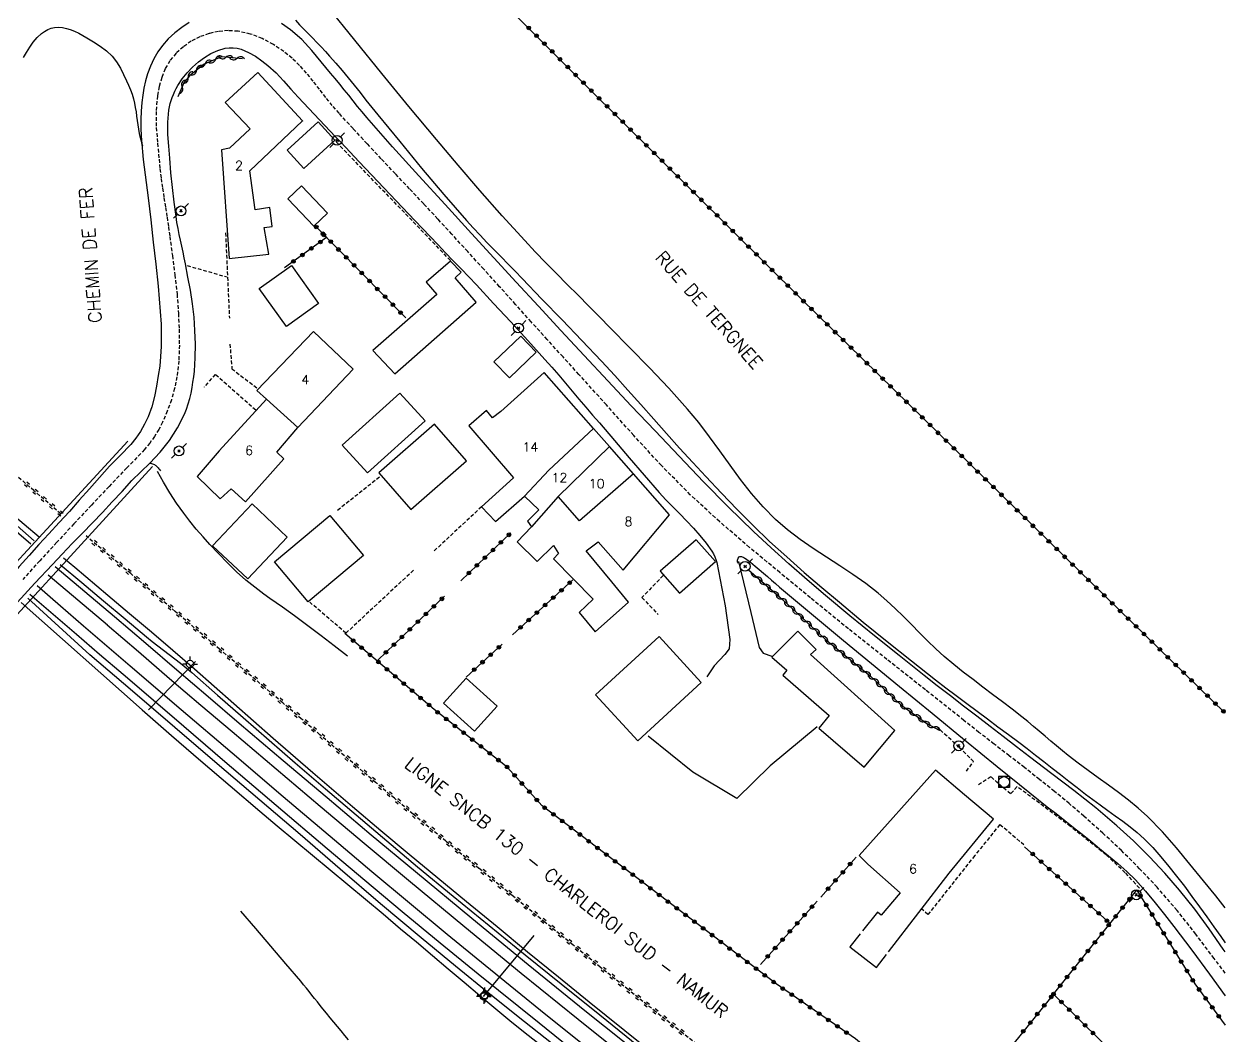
# Model space of a CAD drawing. Header units: millimetres. Extents: x 164000 to 165000, y 124105 to 125000.
# Drawn here: x 164837.3 to 165000.1, y 124524.9 to 124662 of the extents above; entities that cross this region are included whole.
import ezdxf
from ezdxf.enums import TextEntityAlignment as Align

# ---------------------------------------------------------------- set-up
doc = ezdxf.new("R2010")
doc.units = ezdxf.units.MM
doc.linetypes.add('DASHED', pattern=[0.75, 0.5, -0.25])
doc.layers.get('0').update_dxf_attribs({"linetype": 'CONTINUOUS'})
for name, color, linetype in [('W0001', 6, 'DASHED'), ('W0008', 7, 'CONTINUOUS'), ('W0017', 7, 'CONTINUOUS'), ('W0071', 7, 'CONTINUOUS'), ('W0101', 7, 'CONTINUOUS'), ('W0104', 1, 'CONTINUOUS'), ('W0112', 1, 'DASHED'), ('W0120', 7, 'CONTINUOUS'), ('W0211', 2, 'CONTINUOUS'), ('W0214', 2, 'CONTINUOUS'), ('W0220', 5, 'DASHED'), ('W0310', 3, 'CONTINUOUS'), ('W0322', 7, 'CONTINUOUS'), ('W0323', 7, 'CONTINUOUS'), ('W0420', 7, 'CONTINUOUS'), ('W0473', 7, 'CONTINUOUS'), ('W0610', 7, 'CONTINUOUS'), ('W0611', 7, 'CONTINUOUS'), ('W0700', 7, 'CONTINUOUS'), ('W0989', 7, 'CONTINUOUS'), ('W0991', 7, 'CONTINUOUS'), ('W1102', 7, 'CONTINUOUS')]:
    doc.layers.add(name, color=color, linetype=linetype)
doc.styles.get("Standard").update_dxf_attribs({"font": 'romans.shx', "width": 0.85})

# ---------------------------------------------------------------- blocks, each defined once
blk = doc.blocks.new('T610')
for p, q in [((-0.500001, 0), (-1.000002, 0)), ((0, 0.500001), (0, 1.000002)), ((0.500001, 0), (1.000002, 0)), ((0, -0.500001), (0, -1.000002))]:
    blk.add_line(p, q)
blk.add_ellipse((0, 0), major_axis=(-0.353554, 0.353554), ratio=1, start_param=3.926990817, end_param=10.2101761242)
blk = doc.blocks.new('T473')
for p, q in [((-0.166667, 0.166667), (0.166667, -0.166667)), ((-0.166667, -0.166667), (0.166667, 0.166667)), ((0.500001, 0.500001), (1.000002, 1.000002)), ((-1.000002, -1.000002), (-0.500001, -0.500001))]:
    blk.add_line(p, q)
blk.add_ellipse((0, 0), major_axis=(0.471405, 0.471405), ratio=1, start_param=5.4977871438, end_param=11.780972451)
blk = doc.blocks.new('T420')
for p, q in [((0.75, 0.75), (-0.75, 0.75)), ((-0.75, 0.75), (-0.75, -0.75)), ((0.75, 0.75), (0.75, -0.75)), ((0.75, -0.75), (-0.75, -0.75))]:
    blk.add_line(p, q)
blk.add_ellipse((0, 0), major_axis=(-0.53, 0.53), ratio=1, start_param=3.926991, end_param=10.210176)
blk = doc.blocks.new('t323o')
at = {"color": 0, "linetype": 'Continuous'}
for radius in [0.25, 0.15]:
    blk.add_circle((0, 0), radius, dxfattribs=at)
blk = doc.blocks.new('t310o')
at = {"color": 0, "linetype": 'Continuous'}
for centre, start, end in [((-0.5, 0.38), 216.8699, 323.1304), ((0.5, -0.37), 36.8699, 143.1303)]:
    blk.add_arc(centre, 0.625, start, end, dxfattribs=at)
blk = doc.blocks.new('t220o')
at = {"color": 0, "linetype": 'Continuous'}
for p, q in [((-0.25, 0.25), (0.25, 0.25)), ((-0.25, -0.25), (0.25, -0.25))]:
    blk.add_line(p, q, dxfattribs=at)
blk = doc.blocks.new('t322o')
at = {"color": 0, "linetype": 'Continuous'}
for radius in [0.25, 0.15]:
    blk.add_circle((0, 0), radius, dxfattribs=at)

msp = doc.modelspace()

# ---------------------------------------------------------------- linework, layer by layer
at = {"layer": 'W0001'}
for points in [[(164879.97, 124649.88), (164879.05, 124650.93), (164878.18, 124652.02), (164877.32, 124653.13), (164876.47, 124654.23), (164875.57, 124655.32), (164874.62, 124656.37), (164873.6, 124657.35), (164872.49, 124658.24), (164871.08, 124659.19), (164869.57, 124660), (164867.97, 124660.62), (164866.28, 124661), (164864.96, 124661.08), (164863.64, 124660.98), (164862.36, 124660.69), (164861.12, 124660.25), (164859.95, 124659.65), (164858.87, 124658.91), (164857.9, 124658.02), (164857.06, 124657.01), (164856.41, 124655.91), (164855.94, 124654.73), (164855.6, 124653.51), (164855.37, 124652.27), (164855.17, 124650.12), (164855.21, 124647.96), (164855.39, 124645.82), (164855.58, 124643.69), (164855.7, 124642.37), (164855.86, 124641.06), (164856.05, 124639.74), (164856.25, 124638.43), (164856.46, 124637.13), (164856.66, 124635.82), (164856.86, 124634.51), (164857.04, 124633.2), (164857.38, 124630.6), (164857.72, 124628), (164858.02, 124625.39), (164858.2, 124622.77), (164858.29, 124620.63), (164858.33, 124618.49), (164858.26, 124616.33), (164858, 124614.19), (164857.68, 124612.61), (164857.25, 124611.05), (164856.7, 124609.53), (164856.06, 124608.04), (164855.55, 124607.06), (164854.97, 124606.11), (164854.32, 124605.21), (164853.62, 124604.35), (164851.21, 124601.84), (164848.82, 124599.32), (164846.43, 124596.79), (164844.05, 124594.25), (164841.73, 124591.76), (164839.42, 124589.25), (164837.12, 124586.74)], [(165000, 124533.39), (164998.5, 124535.37), (164996.02, 124538.66), (164993.46, 124541.89), (164990.77, 124545.02), (164988.4, 124547.54), (164985.94, 124549.98), (164983.42, 124552.34), (164980.84, 124554.65), (164978.87, 124556.35), (164976.87, 124558.01), (164974.84, 124559.63), (164972.8, 124561.24), (164970.74, 124562.83), (164968.69, 124564.42), (164966.64, 124566.01), (164964.6, 124567.63), (164959.39, 124571.76), (164954.17, 124575.89), (164948.96, 124580.03), (164943.81, 124584.24), (164939.67, 124587.65), (164935.55, 124591.07), (164931.48, 124594.57), (164927.54, 124598.21), (164923.63, 124602.15), (164919.87, 124606.24), (164916.18, 124610.38), (164912.46, 124614.5), (164910.3, 124616.87), (164908.15, 124619.24), (164906, 124621.62), (164903.86, 124624), (164901.71, 124626.39), (164899.56, 124628.76), (164897.4, 124631.14), (164895.24, 124633.5), (164893.34, 124635.56), (164891.43, 124637.6), (164889.51, 124639.64), (164887.6, 124641.68), (164885.68, 124643.72), (164883.77, 124645.76), (164881.86, 124647.81), (164879.97, 124649.88)]]:
    msp.add_lwpolyline(points, dxfattribs=at)
at = {"layer": 'W0008'}
for points in [[(164859.68, 124662.17), (164858.68, 124661.52), (164857.73, 124660.8), (164856.83, 124659.99), (164856.03, 124659.09), (164855.4, 124658.2), (164854.86, 124657.25), (164854.42, 124656.26), (164854.03, 124655.24), (164853.74, 124654.28), (164853.53, 124653.31), (164853.37, 124652.32), (164853.25, 124651.33), (164853.16, 124650.19), (164853.12, 124649.05), (164853.13, 124647.91), (164853.17, 124646.77), (164853.24, 124645.73), (164853.33, 124644.68), (164853.44, 124643.64), (164853.57, 124642.6), (164853.71, 124641.56), (164853.85, 124640.52), (164853.98, 124639.48), (164854.1, 124638.43), (164854.45, 124635.44), (164854.8, 124632.44), (164855.14, 124629.44), (164855.44, 124626.44), (164855.59, 124624.73), (164855.75, 124623.02), (164855.86, 124621.3), (164855.89, 124619.58), (164855.86, 124618.27), (164855.79, 124616.95), (164855.67, 124615.64), (164855.48, 124614.34), (164855.24, 124612.93), (164854.96, 124611.52), (164854.6, 124610.12), (164854.1, 124608.77), (164853.63, 124607.76), (164853.07, 124606.79), (164852.44, 124605.86), (164851.74, 124604.99)], [(165000, 124536.27), (164999.73, 124536.65), (164997.83, 124539.37), (164995.88, 124542.06), (164993.81, 124544.65), (164991.8, 124546.94), (164989.72, 124549.15), (164987.56, 124551.29), (164985.33, 124553.36), (164982.46, 124555.8), (164979.49, 124558.12), (164976.49, 124560.39), (164973.5, 124562.68), (164971.72, 124564.06), (164969.93, 124565.44), (164968.14, 124566.82), (164966.35, 124568.19), (164964.56, 124569.57), (164962.77, 124570.95), (164960.99, 124572.33), (164959.22, 124573.73), (164955.84, 124576.4), (164952.47, 124579.09), (164949.13, 124581.81), (164945.83, 124584.57), (164943.35, 124586.69), (164940.89, 124588.82), (164938.47, 124591), (164936.09, 124593.22), (164932.68, 124596.56), (164929.34, 124599.97), (164926.05, 124603.41), (164922.76, 124606.86), (164919.54, 124610.25), (164916.35, 124613.65), (164913.17, 124617.06), (164909.99, 124620.47), (164906.96, 124623.75), (164903.94, 124627.02), (164900.93, 124630.31), (164897.92, 124633.6), (164894.34, 124637.51), (164890.76, 124641.41), (164887.2, 124645.33), (164883.71, 124649.32), (164883.09, 124650.06), (164882.47, 124650.81), (164881.87, 124651.56), (164881.27, 124652.32), (164880.67, 124653.08), (164880.06, 124653.83), (164879.45, 124654.58), (164878.82, 124655.32), (164877.55, 124656.85), (164876.28, 124658.4), (164874.92, 124659.89), (164873.4, 124661.21), (164872.16, 124662.05)], [(164854.34, 124602.48), (164855.75, 124603.96), (164857, 124605.57), (164858.1, 124607.29), (164859.02, 124609.12), (164859.3, 124609.81), (164859.54, 124610.52), (164859.75, 124611.25), (164859.91, 124611.98), (164860.05, 124612.71), (164860.17, 124613.45), (164860.27, 124614.19), (164860.36, 124614.93), (164860.49, 124616.77), (164860.51, 124618.61), (164860.45, 124620.44), (164860.32, 124622.27), (164860.11, 124624.09), (164859.82, 124625.9), (164859.48, 124627.7), (164859.15, 124629.49), (164859, 124630.29), (164858.84, 124631.09), (164858.67, 124631.89), (164858.49, 124632.68), (164858.32, 124633.48), (164858.16, 124634.28), (164858.01, 124635.08), (164857.88, 124635.89), (164857.61, 124637.86), (164857.38, 124639.83), (164857.19, 124641.81), (164857.05, 124643.79), (164856.92, 124645.41), (164856.79, 124647.03), (164856.75, 124648.68), (164856.9, 124650.31), (164856.99, 124650.75), (164857.09, 124651.19), (164857.22, 124651.62), (164857.37, 124652.04), (164857.53, 124652.45), (164857.72, 124652.86), (164857.92, 124653.26), (164858.14, 124653.65), (164858.72, 124654.54), (164859.38, 124655.37), (164860.11, 124656.15), (164860.92, 124656.84), (164861.73, 124657.44), (164862.6, 124657.98), (164863.54, 124658.41), (164864.52, 124658.7), (164865.08, 124658.77), (164865.63, 124658.76), (164866.18, 124658.69), (164866.71, 124658.55), (164867.7, 124658.14), (164868.63, 124657.61), (164869.5, 124656.99), (164870.33, 124656.34), (164871.43, 124655.35), (164872.45, 124654.26), (164873.42, 124653.14), (164874.42, 124652.05), (164875.14, 124651.29), (164875.86, 124650.52), (164876.58, 124649.76), (164877.31, 124649), (164878.03, 124648.23), (164878.75, 124647.47), (164879.47, 124646.71), (164880.19, 124645.95), (164882.7, 124643.3), (164885.2, 124640.65), (164887.7, 124638.01), (164890.21, 124635.36), (164891.25, 124634.27), (164892.3, 124633.18), (164893.35, 124632.09), (164894.39, 124631), (164895.44, 124629.91), (164896.48, 124628.82), (164897.52, 124627.72), (164898.56, 124626.62), (164900.9, 124624.12), (164903.23, 124621.61), (164905.55, 124619.09), (164907.84, 124616.54), (164908.78, 124615.47), (164909.71, 124614.4), (164910.63, 124613.33), (164911.55, 124612.25), (164912.46, 124611.16), (164913.38, 124610.08), (164914.3, 124609), (164915.22, 124607.93), (164917.25, 124605.56), (164919.27, 124603.2), (164921.3, 124600.84), (164923.34, 124598.49), (164924.24, 124597.51), (164925.16, 124596.55), (164926.1, 124595.6), (164927.03, 124594.66), (164927.95, 124593.69), (164928.84, 124592.69), (164929.68, 124591.64), (164930.45, 124590.54), (164930.67, 124590.18), (164930.85, 124589.81), (164931.01, 124589.42), (164931.14, 124589.02)], [(164851.74, 124604.99), (164850.3, 124603.54), (164848.89, 124602.06), (164847.5, 124600.55), (164846.14, 124599.02), (164844.78, 124597.49), (164843.43, 124595.95), (164842.06, 124594.43), (164840.67, 124592.92), (164839.32, 124591.45), (164837.97, 124589.96), (164836.64, 124588.46), (164835.32, 124586.96), (164834, 124585.45), (164832.68, 124583.95), (164831.35, 124582.44), (164830.02, 124580.95), (164828.77, 124579.54), (164827.54, 124578.13), (164826.28, 124576.74), (164824.98, 124575.38), (164823.53, 124573.61), (164823.53, 124573.61)], [(164851.91, 124600.11), (164854.34, 124602.48)], [(164825.52, 124571.42), (164825.52, 124571.42), (164828.14, 124574.64), (164829.94, 124576.61), (164831.73, 124578.57), (164834.07, 124581.12), (164836.42, 124583.67), (164838.77, 124586.21), (164841.13, 124588.74), (164842.47, 124590.17), (164843.83, 124591.58), (164845.19, 124592.99), (164846.55, 124594.4), (164847.91, 124595.81), (164849.25, 124597.23), (164850.59, 124598.66), (164851.91, 124600.11)], [(164934.05, 124588.92), (164933.95, 124589.13), (164933.93, 124589.36), (164934, 124589.59), (164934.14, 124589.77), (164934.24, 124589.83), (164934.35, 124589.84), (164934.46, 124589.82), (164934.55, 124589.79), (164934.68, 124589.75), (164934.8, 124589.69), (164934.91, 124589.62), (164935.02, 124589.55), (164935.36, 124589.31), (164935.69, 124589.05), (164936, 124588.79), (164936.32, 124588.52), (164936.87, 124588.06), (164937.43, 124587.59), (164937.98, 124587.12), (164938.52, 124586.65), (164939.07, 124586.17), (164939.62, 124585.7), (164940.17, 124585.23), (164940.72, 124584.76), (164944.49, 124581.6), (164948.28, 124578.46), (164952.08, 124575.33), (164955.88, 124572.2), (164960.28, 124568.59), (164964.69, 124564.99), (164969.1, 124561.39), (164973.53, 124557.81), (164974.7, 124556.87), (164975.89, 124555.93), (164977.07, 124555), (164978.25, 124554.07), (164979.43, 124553.14), (164980.61, 124552.2), (164981.78, 124551.25), (164982.94, 124550.29), (164984.19, 124549.26), (164985.44, 124548.22), (164986.66, 124547.15), (164987.83, 124546.02), (164989.21, 124544.5), (164990.52, 124542.93), (164991.78, 124541.31), (164993.03, 124539.7), (164995.48, 124536.5), (164997.87, 124533.25), (165000, 124530.33)]]:
    msp.add_lwpolyline(points, dxfattribs=at)
at = {"layer": 'W0017'}
for points in [[(164854.34, 124602.48), (164854.37, 124602.48), (164854.39, 124602.49), (164854.42, 124602.49), (164854.45, 124602.49), (164854.58, 124602.45), (164854.71, 124602.41), (164854.83, 124602.36), (164854.95, 124602.3), (164855.06, 124602.23), (164855.15, 124602.15), (164855.24, 124602.06), (164855.33, 124601.98), (164855.45, 124601.85), (164855.57, 124601.72), (164855.68, 124601.59), (164855.78, 124601.46)], [(164931.14, 124589.02), (164932.28, 124583.17), (164932.9, 124578.58), (164932.81, 124577.32), (164932.22, 124576.54), (164930.78, 124575), (164929.79, 124573.55)], [(164934.08, 124589.18), (164935.73, 124582.25), (164936.88, 124577.51), (164937.42, 124576.75), (164938.56, 124576.32)], [(164933.84, 124557.05), (164927.9, 124560.61), (164921.81, 124565.49)], [(164944.74, 124566.77), (164938.34, 124561.46), (164933.84, 124557.05)]]:
    msp.add_lwpolyline(points, dxfattribs=at)
at = {"layer": 'W0071'}
msp.add_lwpolyline([(164837.22, 124657.45), (164837.63, 124658.14), (164838.07, 124658.83), (164838.55, 124659.5), (164839.08, 124660.13), (164839.68, 124660.7), (164840.08, 124660.98), (164840.5, 124661.23), (164840.96, 124661.41), (164841.44, 124661.52), (164841.98, 124661.55), (164842.52, 124661.5), (164843.04, 124661.38), (164843.55, 124661.24), (164844.15, 124661.01), (164844.72, 124660.73), (164845.27, 124660.42), (164845.81, 124660.09), (164846.7, 124659.55), (164847.6, 124658.99), (164848.46, 124658.36), (164849.23, 124657.63), (164849.83, 124656.86), (164850.34, 124656.02), (164850.77, 124655.16), (164851.19, 124654.29), (164851.46, 124653.69), (164851.7, 124653.08), (164851.92, 124652.47), (164852.11, 124651.84), (164852.25, 124651.26), (164852.36, 124650.67), (164852.46, 124650.08), (164852.54, 124649.49), (164852.62, 124648.9), (164852.71, 124648.31), (164852.8, 124647.72), (164852.91, 124647.14), (164853, 124646.72), (164853.1, 124646.3), (164853.21, 124645.88), (164853.32, 124645.47)], dxfattribs=at)
at = {"layer": 'W0101'}
for points in [[(164868.95, 124655.41), (164864.54, 124651.36), (164867.9, 124647.78), (164865.14, 124645.16), (164864.05, 124644.92), (164865.08, 124630.21), (164870.44, 124630.78), (164869.8, 124634.42), (164870.88, 124634.54), (164870.57, 124637.1), (164868.62, 124636.81), (164867.87, 124642.09), (164867.86, 124642.09), (164874.99, 124648.84), (164875.02, 124648.83)], [(164874.99, 124648.84), (164868.95, 124655.41)], [(164876.52, 124620.3), (164868.82, 124612.31), (164870.13, 124611.16), (164870.14, 124611.16)], [(164874.4, 124607.3), (164881.86, 124615.21), (164876.52, 124620.3)], [(164907.73, 124614.77), (164901.89, 124609.48), (164900.74, 124608.63), (164899.94, 124609.62), (164897.52, 124607.52), (164903.61, 124600.49), (164899.26, 124596.57), (164901.14, 124594.57), (164905.06, 124597.99)], [(164914.43, 124607.17), (164907.73, 124614.77)], [(164870.14, 124611.16), (164863.73, 124604.14), (164863.74, 124604.14), (164860.73, 124600.66), (164863.88, 124597.65), (164865.33, 124599), (164867.28, 124597.23), (164872.49, 124603.05), (164871.55, 124603.95), (164871.55, 124603.96), (164874.4, 124607.3)], [(164916.58, 124604.73), (164914.43, 124607.17)], [(164919.85, 124601.03), (164916.58, 124604.73)], [(164924.74, 124595.48), (164919.85, 124601.03)], [(164905.06, 124597.99), (164907.02, 124596.14), (164905.49, 124594.62), (164906.04, 124593.84)], [(164906.04, 124593.84), (164904.07, 124591.81), (164906.81, 124589.14), (164909.02, 124591.34), (164909.69, 124590.25), (164909.03, 124589.5), (164914.36, 124584.05), (164912.48, 124582.25), (164914.66, 124579.65), (164919.17, 124583.65), (164916.92, 124586.39), (164913.44, 124590.6), (164915.05, 124591.83), (164918.46, 124587.98), (164924.74, 124595.48)], [(164954.4, 124536.27), (164962.59, 124546.91), (164968.62, 124554.25), (164964.67, 124557.55), (164960.75, 124560.88), (164950.39, 124549.32), (164951.58, 124548.17), (164955.94, 124544.28), (164953.4, 124541.22), (164952.9, 124541.65), (164950.87, 124539.12)], [(164950.53, 124538.69), (164949.14, 124536.95), (164952.77, 124534.15)], [(164952.77, 124534.15), (164954.12, 124535.91)]]:
    msp.add_lwpolyline(points, dxfattribs=at)
at = {"layer": 'W0104'}
for points in [[(164879.4, 124646.26), (164877.13, 124648.74), (164872.94, 124644.9), (164875.21, 124642.42)], [(164876.53, 124634.58), (164873.03, 124638.31), (164874.89, 124640.06), (164878.39, 124636.33)], [(164877.19, 124624.12), (164872.84, 124621), (164869.16, 124626.13), (164873.51, 124629.25)], [(164887.5, 124614.58), (164898.52, 124624.3), (164895.71, 124627.57), (164896.52, 124628.37), (164895.07, 124629.85), (164891.77, 124626.99), (164893.19, 124625.34), (164884.55, 124617.75)], [(164906.68, 124617.52), (164903.04, 124614.02), (164900.94, 124616.2), (164904.58, 124619.7)], [(164891.62, 124608.2), (164883.8, 124601.16), (164880.39, 124604.94), (164888.21, 124611.98)], [(164889.68, 124596.2), (164897.22, 124602.79), (164892.87, 124607.76), (164885.34, 124601.16)], [(164867.6, 124586.8), (164872.95, 124592.47), (164868.18, 124596.96), (164862.83, 124591.29)], [(164883.28, 124589.99), (164875.77, 124583.69), (164871.22, 124589.11), (164878.73, 124595.41)], [(164928.35, 124592.11), (164923.47, 124587.87), (164926.07, 124584.89), (164930.94, 124589.14)], [(164929.03, 124572.77), (164920.43, 124564.87), (164914.7, 124571.11), (164923.3, 124579.01)], [(164955.23, 124566.26), (164943.84, 124576.55), (164944.58, 124577.25), (164942.08, 124579.71), (164938.6, 124576.18), (164940.62, 124574.45), (164940.09, 124573.74), (164946.33, 124568.31), (164944.93, 124566.57), (164951.1, 124561.28)], [(164901.37, 124569.54), (164897.19, 124573.35), (164894.1, 124569.96), (164898.29, 124566.15)]]:
    msp.add_lwpolyline(points, close=True, dxfattribs=at)
at = {"layer": 'W0112'}
for points in [[(164895.05, 124629.95), (164879.39, 124646.2)], [(164864.59, 124633.69), (164865.11, 124622.13)], [(164859.37, 124629.24), (164864.8, 124627.71)], [(164865.18, 124618.62), (164865.45, 124615.28), (164868.92, 124612.59)], [(164868.68, 124609.66), (164863.18, 124614.51), (164861.67, 124612.79)], [(164885.44, 124600.59), (164879.66, 124596)], [(164899.26, 124596.57), (164892.74, 124590.49)], [(164890.04, 124587.97), (164880.9, 124579.45), (164876, 124583.64)], [(164923.87, 124587.26), (164920.98, 124584.28), (164923.2, 124581.96)], [(164964.94, 124560.76), (164965.91, 124562.05), (164963.97, 124563.97), (164961.08, 124566.61)], [(164970.9, 124557.66), (164968.24, 124560), (164966.53, 124558.86)], [(164971.8, 124558.66), (164970.9, 124557.66)], [(164988.38, 124544.91), (164986.45, 124546.99), (164983.86, 124549.42), (164979.02, 124553.27), (164971.8, 124558.66)], [(164972.73, 124550.76), (164969.46, 124553.51), (164966.06, 124549.33), (164959.73, 124541.31), (164958.88, 124542.07)]]:
    msp.add_lwpolyline(points, dxfattribs=at)
at = {"layer": 'W0120'}
for points in [[(164851.35, 124605.47), (164822.54, 124574.23)], [(164826.18, 124570.87), (164854.68, 124602.04)]]:
    msp.add_lwpolyline(points, dxfattribs=at)
at = {"layer": 'W0211'}
for points in [[(164874.04, 124662.5), (164874.62, 124661.89), (164875.2, 124661.29), (164875.79, 124660.69), (164876.38, 124660.09), (164876.97, 124659.49), (164877.55, 124658.88), (164878.13, 124658.27), (164878.69, 124657.64), (164879.54, 124656.67), (164880.37, 124655.69), (164881.19, 124654.69), (164882, 124653.69), (164882.8, 124652.68), (164883.6, 124651.68), (164884.41, 124650.68), (164885.23, 124649.68), (164888.19, 124646.07), (164891.15, 124642.46), (164894.14, 124638.87), (164897.21, 124635.35), (164898.13, 124634.35), (164899.06, 124633.35), (164900, 124632.37), (164900.95, 124631.4), (164901.9, 124630.43), (164902.85, 124629.46), (164903.8, 124628.49), (164904.75, 124627.51), (164907.45, 124624.71), (164910.16, 124621.92), (164912.86, 124619.11), (164915.53, 124616.28), (164917.31, 124614.34), (164919.08, 124612.39), (164920.83, 124610.43), (164922.58, 124608.46), (164924.33, 124606.49), (164926.09, 124604.53), (164927.86, 124602.59), (164929.65, 124600.66), (164931.77, 124598.43), (164933.9, 124596.21), (164936.07, 124594.03), (164938.28, 124591.89), (164940.6, 124589.77), (164942.96, 124587.69), (164945.35, 124585.65), (164947.75, 124583.63), (164950.97, 124580.96), (164954.21, 124578.32), (164957.48, 124575.71), (164960.77, 124573.12), (164962.16, 124572.05), (164963.57, 124570.99), (164964.97, 124569.93), (164966.39, 124568.88), (164967.8, 124567.83), (164969.21, 124566.78), (164970.62, 124565.73), (164972.02, 124564.66), (164973.16, 124563.8), (164974.28, 124562.92), (164975.41, 124562.04), (164976.54, 124561.16), (164977.66, 124560.28), (164978.79, 124559.4), (164979.92, 124558.53), (164981.05, 124557.65), (164982.05, 124556.9), (164983.06, 124556.17), (164984.08, 124555.44), (164985.09, 124554.72), (164986.11, 124553.98), (164987.1, 124553.21), (164988.07, 124552.42), (164989.01, 124551.58), (164990.19, 124550.39), (164991.29, 124549.13), (164992.35, 124547.83), (164993.4, 124546.53), (164994.46, 124545.17), (164995.49, 124543.79), (164996.5, 124542.39), (164997.5, 124541), (164998.45, 124539.68), (164999.39, 124538.36), (165000, 124537.48)], [(164792.05, 124632.01), (164795.31, 124629.09), (164798.6, 124626.2), (164801.89, 124623.32), (164805.21, 124620.46), (164807.05, 124618.89), (164808.91, 124617.34), (164810.76, 124615.79), (164812.63, 124614.24), (164814.49, 124612.7), (164816.35, 124611.15), (164818.21, 124609.59), (164820.06, 124608.03), (164824.73, 124604.04), (164829.39, 124600.04), (164834.04, 124596.02), (164838.66, 124591.98)], [(164881.09, 124576.35), (164879.31, 124577.72), (164877.52, 124579.08), (164875.73, 124580.44), (164873.93, 124581.79), (164873.11, 124582.39), (164872.28, 124582.99), (164871.44, 124583.57), (164870.6, 124584.16), (164869.77, 124584.75), (164868.94, 124585.36), (164868.13, 124585.99), (164867.35, 124586.64), (164866.07, 124587.78), (164864.84, 124588.98), (164863.64, 124590.22), (164862.47, 124591.47), (164861.54, 124592.5), (164860.63, 124593.54), (164859.75, 124594.61), (164858.92, 124595.71), (164857.95, 124597.08), (164857.04, 124598.47), (164856.17, 124599.9), (164855.35, 124601.36)], [(164842.17, 124588.74), (164845.11, 124586.3), (164848.04, 124583.85), (164850.97, 124581.4), (164853.89, 124578.94), (164854.64, 124578.32), (164855.41, 124577.72), (164856.18, 124577.13), (164856.95, 124576.55), (164857.73, 124575.96), (164858.5, 124575.37), (164859.26, 124574.76), (164860.01, 124574.14)], [(164846.21, 124576.53), (164837.79, 124584.18)], [(164909.8, 124523.05), (164905.09, 124526.79), (164900.4, 124530.56), (164895.73, 124534.35), (164891.09, 124538.17), (164885.59, 124542.79), (164880.12, 124547.46), (164874.68, 124552.15), (164869.23, 124556.83), (164863.47, 124561.75), (164857.72, 124566.67), (164851.97, 124571.6), (164846.21, 124576.53)], [(164860.01, 124574.14), (164863.5, 124571.06), (164866.99, 124568), (164870.5, 124564.94), (164874.01, 124561.9), (164878.14, 124558.36), (164882.27, 124554.82), (164886.42, 124551.3), (164890.59, 124547.81), (164895.43, 124543.81), (164900.3, 124539.83), (164905.17, 124535.88), (164910.06, 124531.93), (164915.29, 124527.72), (164920.54, 124523.51)]]:
    msp.add_lwpolyline(points, dxfattribs=at)
at = {"layer": 'W0214'}
for points in [[(165000, 124542.24), (164998.72, 124543.86), (164997.04, 124545.91), (164995.21, 124548.14), (164993.38, 124550.37), (164991.48, 124552.55), (164989.45, 124554.6), (164988.19, 124555.74), (164986.88, 124556.82), (164985.53, 124557.85), (164984.17, 124558.85), (164982.8, 124559.84), (164981.43, 124560.83), (164980.07, 124561.84), (164978.73, 124562.88), (164977.94, 124563.52), (164977.15, 124564.18), (164976.37, 124564.83), (164975.59, 124565.49), (164974.81, 124566.15), (164974.03, 124566.81), (164973.24, 124567.46), (164972.45, 124568.11), (164971.14, 124569.14), (164969.82, 124570.16), (164968.49, 124571.16), (164967.16, 124572.15), (164965.83, 124573.16), (164964.51, 124574.18), (164963.21, 124575.22), (164961.93, 124576.29), (164960.78, 124577.33), (164959.66, 124578.4), (164958.57, 124579.49), (164957.49, 124580.6), (164956.4, 124581.7), (164955.3, 124582.79), (164954.17, 124583.85), (164952.99, 124584.86), (164951.31, 124586.18), (164949.56, 124587.41), (164947.77, 124588.58), (164945.97, 124589.73), (164944.17, 124590.9), (164942.41, 124592.12), (164940.7, 124593.43), (164939.09, 124594.85), (164937.41, 124596.57), (164935.83, 124598.38), (164934.35, 124600.27), (164932.93, 124602.2), (164931.54, 124604.14), (164930.13, 124606.07), (164928.68, 124607.97), (164927.15, 124609.81), (164924.61, 124612.63), (164921.99, 124615.38), (164919.33, 124618.1), (164916.69, 124620.82), (164915.25, 124622.3), (164913.79, 124623.77), (164912.33, 124625.23), (164910.87, 124626.69), (164909.41, 124628.16), (164907.96, 124629.64), (164906.52, 124631.12), (164905.11, 124632.63), (164902.05, 124636), (164899.05, 124639.42), (164896.09, 124642.87), (164893.14, 124646.34), (164889.43, 124650.8), (164885.75, 124655.29), (164882.1, 124659.8), (164878.45, 124664.31)], [(164839.36, 124592.46), (164835.26, 124595.9), (164831.16, 124599.36), (164827.08, 124602.84), (164823.01, 124606.33), (164820.91, 124608.14), (164818.82, 124609.96), (164816.73, 124611.79), (164814.64, 124613.62), (164812.56, 124615.45), (164810.47, 124617.28), (164808.37, 124619.1), (164806.27, 124620.91), (164802.05, 124624.5), (164797.82, 124628.08), (164793.57, 124631.64), (164789.31, 124635.19)], [(164860.4, 124574.57), (164857.47, 124577.08), (164854.54, 124579.58), (164851.59, 124582.07), (164848.65, 124584.57), (164847.16, 124585.83), (164845.66, 124587.09), (164844.16, 124588.34), (164842.66, 124589.59)], [(164836.89, 124583.61), (164853.28, 124569.04)], [(164920.99, 124523.72), (164913.85, 124529.44), (164909.67, 124532.82), (164905.5, 124536.22), (164901.36, 124539.64), (164897.21, 124543.06), (164893.34, 124546.26), (164889.47, 124549.46), (164885.61, 124552.68), (164881.77, 124555.93), (164876.39, 124560.54), (164871.03, 124565.19), (164865.7, 124569.86), (164860.4, 124574.57)], [(164853.28, 124569.04), (164857.25, 124565.59), (164861.22, 124562.17), (164865.21, 124558.75), (164869.21, 124555.35), (164871.58, 124553.35), (164873.97, 124551.35), (164876.35, 124549.36), (164878.74, 124547.37), (164881.13, 124545.38), (164883.53, 124543.39), (164885.92, 124541.41), (164888.3, 124539.41), (164890.46, 124537.61), (164892.6, 124535.79), (164894.75, 124533.97), (164896.89, 124532.15), (164899.04, 124530.34), (164901.2, 124528.54), (164903.38, 124526.76), (164905.57, 124525), (164907.9, 124523.18)], [(164881.22, 124524.34), (164880.74, 124524.95), (164880.24, 124525.55), (164879.75, 124526.15), (164879.25, 124526.75), (164878.76, 124527.35), (164878.26, 124527.95), (164877.77, 124528.55), (164877.39, 124529.02), (164877.02, 124529.48), (164876.65, 124529.95), (164876.28, 124530.42), (164875.9, 124530.89), (164875.53, 124531.35), (164875.15, 124531.81), (164874.77, 124532.28), (164872.77, 124534.67), (164870.74, 124537.05), (164868.7, 124539.42), (164866.64, 124541.77)]]:
    msp.add_lwpolyline(points, dxfattribs=at)
at = {"layer": 'W0220'}
for points in [[(164842.26, 124595.62), (164838.63, 124598.76), (164834.99, 124601.9), (164831.35, 124605.04), (164827.7, 124608.16), (164824.23, 124611.14), (164820.74, 124614.11), (164817.26, 124617.08), (164813.77, 124620.04)], [(164930.2, 124522.35), (164926.53, 124525.24), (164922.86, 124528.15), (164919.1, 124531.17), (164915.35, 124534.19), (164911.61, 124537.23), (164907.87, 124540.27), (164903.39, 124543.92), (164898.91, 124547.58), (164894.43, 124551.25), (164889.99, 124554.94), (164887.45, 124557.08), (164884.92, 124559.22), (164882.4, 124561.37), (164879.88, 124563.53), (164877.36, 124565.69), (164874.85, 124567.85), (164872.33, 124570.01), (164869.81, 124572.16), (164863.79, 124577.28), (164857.76, 124582.4), (164851.74, 124587.51), (164845.7, 124592.62)]]:
    msp.add_lwpolyline(points, dxfattribs=at)
at = {"layer": 'W0310'}
for points in [[(164866.89, 124657.28), (164864.04, 124657.54), (164861.68, 124656.55), (164859.72, 124654.98), (164858.95, 124654.01), (164858.11, 124652.1)], [(164935.4, 124588.04), (164940.01, 124584), (164945.8, 124578.65), (164951.95, 124573.6), (164956.01, 124569.77), (164959.59, 124567.19), (164961.23, 124566.31)]]:
    msp.add_lwpolyline(points, dxfattribs=at)
at = {"layer": 'W0322'}
for points in [[(165000, 124485.49), (164998.82, 124486.45), (164985.92, 124496.54), (164971.88, 124507.03), (164963.1, 124513.61), (164949.92, 124524.48), (164939.15, 124531.92), (164907.46, 124556.06), (164902.72, 124561.31), (164892.83, 124569.11), (164880.73, 124579.42)], [(164988.04, 124544.63), (164995.88, 124531.94), (165000, 124526.33)]]:
    msp.add_lwpolyline(points, dxfattribs=at)
at = {"layer": 'W0323'}
for points in [[(164896.11, 124671), (164913.5, 124653.58), (164942.54, 124624.75), (164980.14, 124587.94), (165000, 124568.61)], [(164888.99, 124622.19), (164876.8, 124634.56), (164878.25, 124633.04), (164872.57, 124628.94)], [(164903.23, 124593.02), (164896.47, 124586.56)], [(164903.44, 124579.21), (164911.61, 124586.66)], [(164894.26, 124584.45), (164885.22, 124575.81)], [(164897.17, 124573.5), (164902.06, 124577.95)], [(164950, 124549.08), (164945.2, 124543.7)], [(164984.39, 124540.11), (164972.82, 124550.51)], [(165000, 124507.61), (164976.72, 124530.55), (164987.97, 124544.58)], [(164944.72, 124543.16), (164937.03, 124534.55)], [(164976.72, 124530.55), (164963.21, 124513.85)]]:
    msp.add_lwpolyline(points, dxfattribs=at)
at = {"layer": 'W0611'}
for points in [[(164860.5, 124575.62), (164854.16, 124569.06)], [(164906.34, 124538.48), (164899.49, 124530.21)]]:
    msp.add_lwpolyline(points, dxfattribs=at)
at = {"layer": 'W0700'}
for points in [[(164838.21, 124591.52), (164833.29, 124595.72), (164828.37, 124599.9), (164823.45, 124604.09), (164818.52, 124608.28), (164816.76, 124609.77), (164815, 124611.26), (164813.24, 124612.76), (164811.47, 124614.25), (164809.71, 124615.74), (164807.95, 124617.23), (164806.18, 124618.73), (164804.43, 124620.23), (164800.95, 124623.2), (164797.47, 124626.18), (164794, 124629.17), (164790.54, 124632.16)], [(164849.55, 124581.67), (164841.53, 124588.42)], [(164848.58, 124580.53), (164840.55, 124587.29)], [(164879.33, 124551.39), (164872.4, 124557.26), (164865.48, 124563.17), (164858.58, 124569.08), (164851.67, 124574.99), (164848.51, 124577.69), (164845.36, 124580.4), (164842.21, 124583.12), (164839.06, 124585.84)], [(164878.36, 124550.24), (164871.43, 124556.12), (164864.51, 124562.02), (164857.61, 124567.94), (164850.7, 124573.85), (164847.53, 124576.55), (164844.38, 124579.26), (164841.22, 124581.98), (164838.08, 124584.7)], [(165000, 124465.03), (164997.82, 124466.43), (164989.82, 124471.71), (164981.88, 124477.07), (164973.49, 124482.88), (164965.17, 124488.78), (164956.9, 124494.76), (164948.69, 124500.8), (164941.7, 124506.04), (164934.76, 124511.33), (164927.86, 124516.69), (164921, 124522.09), (164913.27, 124528.26), (164905.59, 124534.51), (164897.94, 124540.79), (164890.32, 124547.1), (164884.33, 124552.1), (164878.36, 124557.12), (164872.4, 124562.16), (164866.45, 124567.21), (164862.22, 124570.81), (164857.99, 124574.42), (164853.77, 124578.04), (164849.55, 124581.67)], [(165000, 124463.24), (164997, 124465.18), (164988.99, 124470.46), (164981.04, 124475.83), (164972.64, 124481.65), (164964.3, 124487.56), (164956.02, 124493.54), (164947.79, 124499.6), (164940.8, 124504.84), (164933.85, 124510.14), (164926.94, 124515.5), (164920.07, 124520.91), (164912.33, 124527.09), (164904.64, 124533.34), (164896.99, 124539.63), (164889.36, 124545.95), (164883.37, 124550.95), (164877.39, 124555.97), (164871.44, 124561.02), (164865.48, 124566.07), (164861.25, 124569.67), (164857.01, 124573.28), (164852.79, 124576.91), (164848.57, 124580.53)], [(165000, 124460.58), (164997.46, 124462.21), (164989.25, 124467.57), (164981.07, 124472.99), (164974.35, 124477.57), (164967.71, 124482.26), (164961.11, 124487.02), (164954.54, 124491.81), (164949.11, 124495.8), (164943.7, 124499.83), (164938.32, 124503.9), (164932.97, 124508), (164924.6, 124514.53), (164916.28, 124521.12), (164907.99, 124527.76), (164899.74, 124534.44), (164894.6, 124538.63), (164889.49, 124542.86), (164884.4, 124547.11), (164879.33, 124551.39)], [(165000, 124458.79), (164997.04, 124460.69), (164988.62, 124466.19), (164980.23, 124471.75), (164973.5, 124476.34), (164966.85, 124481.03), (164960.24, 124485.8), (164953.66, 124490.6), (164948.22, 124494.6), (164942.8, 124498.63), (164937.41, 124502.7), (164932.06, 124506.82), (164923.67, 124513.35), (164915.34, 124519.94), (164907.05, 124526.59), (164898.79, 124533.27), (164893.65, 124537.47), (164888.53, 124541.7), (164883.44, 124545.96), (164878.36, 124550.24)]]:
    msp.add_lwpolyline(points, dxfattribs=at)
at = {"layer": 'W1102'}
for points in [[(164870.13, 124611.16), (164874.4, 124607.3)], [(164914.43, 124607.17), (164908.36, 124601.54), (164905.06, 124597.99)], [(164909.62, 124597.98), (164916.58, 124604.73)], [(164919.85, 124601.03), (164912.51, 124594.69), (164909.62, 124597.98)], [(164909.62, 124597.98), (164906.04, 124593.84)]]:
    msp.add_lwpolyline(points, dxfattribs=at)

# ---------------------------------------------------------------- block references
at = {"layer": 'W0220'}
for p, rotation in [((164837.7, 124599.57), 139.2117502886067), ((164838.84, 124598.58), 139.1353606035413), ((164839.97, 124597.6), 139.1353606035413), ((164841.11, 124596.62), 139.1353606035413), ((164842.24, 124595.64), 139.1353606035413), ((164846.85, 124591.65), 139.7305553812191), ((164847.99, 124590.68), 139.7305553812191), ((164849.14, 124589.71), 139.7305553812191), ((164850.28, 124588.74), 139.7305553812191), ((164851.43, 124587.77), 139.7305553812191), ((164852.57, 124586.8), 139.6926601249383), ((164853.72, 124585.83), 139.6926601249383), ((164854.86, 124584.86), 139.6926601249383), ((164856, 124583.89), 139.6926601249383), ((164857.15, 124582.92), 139.6926601249383), ((164858.29, 124581.95), 139.6547662354812), ((164859.43, 124580.98), 139.6547662354812), ((164860.58, 124580.01), 139.6547662354812), ((164861.72, 124579.04), 139.6547662354812), ((164862.86, 124578.07), 139.6547662354812), ((164864.01, 124577.1), 139.6168737127798), ((164865.15, 124576.12), 139.6168737127798), ((164866.29, 124575.15), 139.6168737127798), ((164867.43, 124574.18), 139.6168737127798), ((164868.58, 124573.21), 139.6168737127798), ((164869.72, 124572.24), 139.6168737127798), ((164870.86, 124571.26), 139.5260783974607), ((164872, 124570.29), 139.5260783974607), ((164873.14, 124569.31), 139.4054358622943), ((164874.28, 124568.34), 139.4054358622943), ((164875.42, 124567.36), 139.3404557769501), ((164876.56, 124566.38), 139.3404557769501), ((164877.69, 124565.41), 139.3311384986447), ((164878.83, 124564.43), 139.3311384986447), ((164879.97, 124563.45), 139.3918319157974), ((164881.11, 124562.48), 139.3918319157974), ((164882.25, 124561.5), 139.3918319157974), ((164883.39, 124560.53), 139.5225340543613), ((164884.53, 124559.55), 139.5225340543613), ((164885.67, 124558.58), 139.7088937650934), ((164886.82, 124557.61), 139.7088937650934), ((164887.96, 124556.64), 139.9509100231503), ((164889.11, 124555.68), 139.9509100231503), ((164890.26, 124554.71), 140.2846016675783), ((164891.41, 124553.76), 140.2846016675783), ((164892.57, 124552.8), 140.2846016675783), ((164893.72, 124551.84), 140.2846016675783), ((164894.88, 124550.88), 140.6247459268502), ((164896.04, 124549.93), 140.6247459268502), ((164897.2, 124548.98), 140.6247459268502), ((164898.36, 124548.03), 140.6247459268502), ((164899.52, 124547.08), 140.8147997412594), ((164900.68, 124546.13), 140.8147997412594), ((164901.84, 124545.18), 140.8147997412594), ((164903.01, 124544.24), 140.8147997412594), ((164904.17, 124543.29), 140.8547555094022), ((164905.33, 124542.34), 140.8547555094022), ((164906.5, 124541.39), 140.8547555094022), ((164907.66, 124540.45), 140.8547555094022), ((164908.82, 124539.5), 140.8555454916088), ((164909.99, 124538.55), 140.8555454916088), ((164911.15, 124537.61), 140.8555454916088), ((164912.31, 124536.66), 140.9180063535267), ((164913.48, 124535.71), 140.9180063535267), ((164914.64, 124534.77), 140.9180063535267), ((164915.81, 124533.82), 141.0737973428084), ((164916.97, 124532.88), 141.0737973428084), ((164918.14, 124531.94), 141.0737973428084), ((164919.31, 124531), 141.3229160503639), ((164920.48, 124530.06), 141.3229160503639), ((164921.65, 124529.12), 141.3229160503639), ((164922.82, 124528.19), 141.3229160503639), ((164924, 124527.25), 141.5562059615507), ((164925.17, 124526.32), 141.5562059615507), ((164926.35, 124525.39), 141.5562059615507)]:
    msp.add_blockref('t220o', p, dxfattribs=dict(at, rotation=rotation))
at = {"layer": 'W0310'}
for p, rotation in [((164860.64, 124655.72), 218.7417917076178), ((164861.83, 124656.61), 202.7249852147631), ((164863.21, 124657.19), 202.7249852147631), ((164864.64, 124657.48), 174.7892635119017), ((164866.14, 124657.35), 174.7892635119017), ((164859.52, 124654.73), 231.5346092535059), ((164858.71, 124653.47), 246.3311895300542), ((164936.53, 124587.05), 318.7622131229764), ((164937.65, 124586.06), 318.7622131229764), ((164938.78, 124585.07), 318.7622131229764), ((164939.91, 124584.09), 318.7622131229764), ((164941.01, 124583.07), 317.2211686158252), ((164942.12, 124582.05), 317.2211686158252), ((164943.22, 124581.03), 317.2211686158252), ((164944.32, 124580.01), 317.2211686158252), ((164945.42, 124578.99), 317.2211686158252), ((164946.56, 124578.02), 320.6756390841489), ((164947.72, 124577.07), 320.6756390841489), ((164948.88, 124576.12), 320.6756390841489), ((164950.04, 124575.17), 320.6756390841489), ((164951.2, 124574.22), 320.6756390841489), ((164952.34, 124573.24), 316.6689007095133), ((164953.43, 124572.21), 316.6689007095133), ((164954.52, 124571.18), 316.6689007095133), ((164955.61, 124570.15), 316.6689007095133), ((164956.78, 124569.22), 324.2284139066054), ((164958, 124568.34), 324.2284139066054), ((164959.21, 124567.47), 324.2284139066054), ((164960.5, 124566.7), 331.742986231175)]:
    msp.add_blockref('t310o', p, dxfattribs=dict(at, rotation=rotation))
at = {"layer": 'W0322'}
for p, rotation in [((164881.87, 124578.45), 139.5808293596457), ((164883.01, 124577.48), 139.5808293596457), ((164884.15, 124576.51), 139.5808293596457), ((164885.3, 124575.53), 139.5808293596457), ((164886.44, 124574.56), 139.5808293596457), ((164887.58, 124573.59), 139.5808293596457), ((164888.72, 124572.62), 139.5808293596457), ((164889.86, 124571.64), 139.5808293596457), ((164891.01, 124570.67), 139.5808293596457), ((164892.15, 124569.7), 139.5808293596457), ((164893.3, 124568.74), 141.7088972523257), ((164894.48, 124567.81), 141.7088972523257), ((164895.66, 124566.88), 141.7088972523257), ((164896.84, 124565.95), 141.7088972523257), ((164898.01, 124565.03), 141.7088972523257), ((164899.19, 124564.1), 141.7088972523257), ((164900.37, 124563.17), 141.7088972523257), ((164901.55, 124562.24), 141.7088972523257), ((164902.72, 124561.31), 132.1106958863296), ((164903.73, 124560.19), 132.1106958863296), ((164904.73, 124559.08), 132.1106958863296), ((164905.74, 124557.97), 132.1106958863296), ((164906.75, 124556.86), 132.1106958863296), ((164907.81, 124555.8), 142.6966509186195), ((164909, 124554.89), 142.6966509186195), ((164910.19, 124553.98), 142.6966509186195), ((164911.38, 124553.07), 142.6966509186195), ((164912.58, 124552.17), 142.6966509186195), ((164913.77, 124551.26), 142.6966509186195), ((164914.96, 124550.35), 142.6966509186195), ((164916.16, 124549.44), 142.6966509186195), ((164917.35, 124548.53), 142.6966509186195), ((164918.54, 124547.62), 142.6966509186195), ((164919.74, 124546.71), 142.6966509186195), ((164920.93, 124545.8), 142.6966509186195), ((164922.12, 124544.89), 142.6966509186195), ((164923.32, 124543.98), 142.6966509186195), ((164988.5, 124543.88), 301.7159410852272), ((164924.51, 124543.07), 142.6966509186195), ((164925.7, 124542.17), 142.6966509186195), ((164989.29, 124542.61), 301.7159410852272), ((164926.9, 124541.26), 142.6966509186195), ((164990.08, 124541.33), 301.7159410852272), ((164928.09, 124540.35), 142.6966509186195), ((164929.28, 124539.44), 142.6966509186195), ((164990.87, 124540.06), 301.7159410852272), ((164930.48, 124538.53), 142.6966509186195), ((164931.67, 124537.62), 142.6966509186195), ((164991.66, 124538.78), 301.7159410852272), ((164992.45, 124537.5), 301.7159410852272), ((164932.86, 124536.71), 142.6966509186195), ((164934.05, 124535.8), 142.6966509186195), ((164993.23, 124536.23), 301.7159410852272), ((164935.25, 124534.89), 142.6966509186195), ((164936.44, 124533.98), 142.6966509186195), ((164994.02, 124534.95), 301.7159410852272), ((164937.63, 124533.08), 142.6966509186195), ((164994.81, 124533.68), 301.7159410852272), ((164995.6, 124532.4), 301.7159410852272), ((164938.83, 124532.17), 142.6966509186195), ((164940.05, 124531.3), 145.3688108582628), ((164996.45, 124531.17), 306.2581003988873), ((164941.28, 124530.45), 145.3688108582628), ((164942.52, 124529.59), 145.3688108582628), ((164997.34, 124529.96), 306.2581003988873), ((164943.75, 124528.74), 145.3688108582628), ((164944.99, 124527.89), 145.3688108582628), ((164998.23, 124528.75), 306.2581003988873), ((164999.11, 124527.54), 306.2581003988873), ((164946.22, 124527.04), 145.3688108582628), ((164947.46, 124526.18), 145.3688108582628), ((164948.69, 124525.33), 145.3688108582628)]:
    msp.add_blockref('t322o', p, dxfattribs=dict(at, rotation=rotation))
at = {"layer": 'W0323'}
for p, rotation in [((164905.65, 124661.45), 314.95493294467), ((164906.71, 124660.39), 314.95493294467), ((164907.77, 124659.32), 314.95493294467), ((164908.83, 124658.26), 314.95493294467), ((164909.89, 124657.2), 314.95493294467), ((164910.95, 124656.14), 314.95493294467), ((164912.01, 124655.08), 314.95493294467), ((164913.07, 124654.02), 314.95493294467), ((164914.13, 124652.96), 315.2138779014988), ((164915.19, 124651.9), 315.2138779014988), ((164916.26, 124650.84), 315.2138779014988), ((164917.32, 124649.79), 315.2138779014988), ((164918.39, 124648.73), 315.2138779014988), ((164919.45, 124647.67), 315.2138779014988), ((164920.52, 124646.62), 315.2138779014988), ((164921.58, 124645.56), 315.2138779014988), ((164922.65, 124644.5), 315.2138779014988), ((164923.71, 124643.45), 315.2138779014988), ((164924.77, 124642.39), 315.2138779014988), ((164925.84, 124641.33), 315.2138779014988), ((164926.9, 124640.28), 315.2138779014988), ((164927.97, 124639.22), 315.2138779014988), ((164929.03, 124638.16), 315.2138779014988), ((164930.1, 124637.11), 315.2138779014988), ((164931.16, 124636.05), 315.2138779014988), ((164932.23, 124634.99), 315.2138779014988), ((164876.87, 124634.48), 313.7441385404652), ((164877.78, 124633.57), 134.5660554108993), ((164877.91, 124633.4), 313.7441385404652), ((164933.29, 124633.94), 315.2138779014988), ((164877.43, 124632.45), 215.8369168688613), ((164878.83, 124632.5), 134.5660554108993), ((164934.36, 124632.88), 315.2138779014988), ((164935.42, 124631.82), 315.2138779014988), ((164875, 124630.7), 215.8369168688613), ((164876.21, 124631.57), 215.8369168688613), ((164879.88, 124631.43), 134.5660554108993), ((164880.93, 124630.36), 134.5660554108993), ((164936.49, 124630.77), 315.2138779014988), ((164873.78, 124629.82), 215.8369168688613), ((164881.99, 124629.29), 134.5660554108993), ((164937.55, 124629.71), 315.2138779014988), ((164938.61, 124628.65), 315.2138779014988), ((164883.04, 124628.23), 134.5660554108993), ((164884.09, 124627.16), 134.5660554108993), ((164939.68, 124627.6), 315.2138779014988), ((164885.14, 124626.09), 134.5660554108993), ((164940.74, 124626.54), 315.2138779014988), ((164941.81, 124625.48), 315.2138779014988), ((164886.2, 124625.02), 134.5660554108993), ((164887.25, 124623.95), 134.5660554108993), ((164942.87, 124624.43), 315.5982932058855), ((164888.3, 124622.88), 134.5660554108993), ((164943.95, 124623.38), 315.5982932058855), ((164945.02, 124622.33), 315.5982932058855), ((164946.09, 124621.28), 315.5982932058855), ((164947.16, 124620.23), 315.5982932058855), ((164948.23, 124619.18), 315.5982932058855), ((164949.31, 124618.13), 315.5982932058855), ((164950.38, 124617.08), 315.5982932058855), ((164951.45, 124616.03), 315.5982932058855), ((164952.52, 124614.98), 315.5982932058855), ((164953.59, 124613.93), 315.5982932058855), ((164954.66, 124612.88), 315.5982932058855), ((164955.74, 124611.83), 315.5982932058855), ((164956.81, 124610.79), 315.5982932058855), ((164957.88, 124609.74), 315.5982932058855), ((164958.95, 124608.69), 315.5982932058855), ((164960.02, 124607.64), 315.5982932058855), ((164961.09, 124606.59), 315.5982932058855), ((164962.17, 124605.54), 315.5982932058855), ((164963.24, 124604.49), 315.5982932058855), ((164964.31, 124603.44), 315.5982932058855), ((164965.38, 124602.39), 315.5982932058855), ((164966.45, 124601.34), 315.5982932058855), ((164967.52, 124600.29), 315.5982932058855), ((164968.6, 124599.24), 315.5982932058855), ((164969.67, 124598.19), 315.5982932058855), ((164970.74, 124597.14), 315.5982932058855), ((164971.81, 124596.09), 315.5982932058855), ((164972.88, 124595.04), 315.5982932058855), ((164902.97, 124592.77), 223.683966099252), ((164973.95, 124593.99), 315.5982932058855), ((164975.03, 124592.94), 315.5982932058855), ((164901.89, 124591.74), 223.683966099252), ((164976.1, 124591.89), 315.5982932058855), ((164899.72, 124589.67), 223.683966099252), ((164900.81, 124590.7), 223.683966099252), ((164977.17, 124590.84), 315.5982932058855), ((164978.24, 124589.79), 315.5982932058855), ((164898.64, 124588.63), 223.683966099252), ((164979.31, 124588.74), 315.5982932058855), ((164980.38, 124587.7), 315.7868758276373), ((164897.55, 124587.59), 223.683966099252), ((164911.2, 124586.28), 42.35005860056525), ((164981.46, 124586.65), 315.7868758276373), ((164910.09, 124585.27), 42.35005860056525), ((164982.53, 124585.6), 315.7868758276373), ((164983.61, 124584.56), 315.7868758276373), ((164892.81, 124583.07), 223.6839660992092), ((164893.89, 124584.1), 223.6839660992092), ((164907.87, 124583.25), 42.35005860056525), ((164908.98, 124584.26), 42.35005860056525), ((164984.68, 124583.51), 315.7868758276373), ((164891.72, 124582.03), 223.6839660992092), ((164905.65, 124581.23), 42.35005860056525), ((164906.76, 124582.24), 42.35005860056525), ((164985.76, 124582.47), 315.7868758276373), ((164986.84, 124581.42), 315.7868758276373), ((164889.55, 124579.96), 223.6839660992092), ((164890.64, 124580.99), 223.6839660992092), ((164904.54, 124580.22), 42.35005860056525), ((164987.91, 124580.37), 315.7868758276373), ((164887.39, 124577.89), 223.6839660992092), ((164888.47, 124578.92), 223.6839660992092), ((164988.99, 124579.33), 315.7868758276373), ((164990.06, 124578.28), 315.7868758276373), ((164886.3, 124576.85), 223.6839660992092), ((164900.5, 124576.53), 42.35005860062224), ((164901.61, 124577.54), 42.35005860062224), ((164991.14, 124577.24), 315.7868758276373), ((164899.39, 124575.52), 42.35005860062224), ((164992.21, 124576.19), 315.7868758276373), ((164993.29, 124575.14), 315.7868758276373), ((164898.28, 124574.51), 42.35005860062224), ((164994.36, 124574.1), 315.7868758276373), ((164995.44, 124573.05), 315.7868758276373), ((164996.51, 124572.01), 315.7868758276373), ((164997.59, 124570.96), 315.7868758276373), ((164998.66, 124569.91), 315.7868758276373), ((164999.74, 124568.87), 315.7868758276373), ((164973.93, 124549.51), 138.0560376508473), ((164948.2, 124547.06), 228.2550607583592), ((164949.19, 124548.18), 228.2550607583592), ((164975.05, 124548.51), 138.0560376508473), ((164976.16, 124547.5), 138.0560376508473), ((164947.2, 124545.94), 228.2550607583592), ((164977.28, 124546.5), 138.0560376508473), ((164978.39, 124545.5), 138.0560376508473), ((164946.2, 124544.82), 228.2550607583592), ((164979.51, 124544.5), 138.0560376508473), ((164944.02, 124542.39), 228.2550607584131), ((164980.63, 124543.49), 138.0560376508473), ((164981.74, 124542.49), 138.0560376508473), ((164986.09, 124542.24), 51.27649219450323), ((164987.03, 124543.41), 51.27649219450323), ((164943.02, 124541.27), 228.2550607584131), ((164982.86, 124541.49), 138.0560376508473), ((164983.97, 124540.48), 138.0560376508473), ((164985.15, 124541.07), 51.27649219450323), ((164941.03, 124539.03), 228.2550607584131), ((164942.03, 124540.15), 228.2550607584131), ((164984.21, 124539.9), 51.27649219450323), ((164940.03, 124537.91), 228.2550607584131), ((164982.34, 124537.56), 51.27649219450323), ((164983.28, 124538.73), 51.27649219450323), ((164938.03, 124535.67), 228.2550607584131), ((164939.03, 124536.79), 228.2550607584131), ((164981.4, 124536.39), 51.27649219450323), ((164979.52, 124534.04), 51.27649219450323), ((164980.46, 124535.21), 51.27649219450323), ((164978.58, 124532.87), 51.27649219450323), ((164977.65, 124531.7), 51.27649219450323), ((164976.42, 124530.17), 231.0307219896854), ((164976.73, 124530.54), 135.4227248866825), ((164977.8, 124529.48), 135.4227248866825), ((164974.53, 124527.84), 231.0307219896854), ((164975.47, 124529.01), 231.0307219896854), ((164978.87, 124528.43), 135.4227248866825), ((164973.59, 124526.67), 231.0307219896854), ((164979.94, 124527.38), 135.4227248866825), ((164981.01, 124526.32), 135.4227248866825), ((164972.64, 124525.51), 231.0307219896854), ((164982.08, 124525.27), 135.4227248866825)]:
    msp.add_blockref('t323o', p, dxfattribs=dict(at, rotation=rotation))
at = {"layer": 'W0420'}
msp.add_blockref('T420', (164970.03, 124559.27), dxfattribs=at)
at = {"layer": 'W0473'}
for p in [(164879.7, 124646.23), (164858.56, 124636.66), (164904.26, 124620.79), (164858.28, 124604.14), (164934.96, 124588.5), (164963.9, 124564.19), (164987.96, 124544)]:
    msp.add_blockref('T473', p, dxfattribs=at)
at = {"layer": 'W0610'}
for p in [(164859.78, 124575.27), (164899.58, 124530.24), (164899.69, 124530.42)]:
    msp.add_blockref('T610', p, dxfattribs=at)

# ---------------------------------------------------------------- texts
at = {"layer": 'W0989'}
for s, rotation, p in [('CHEMIN DE FER', 94.0788, (164847.82, 124621.54)), ('RUE DE TERGNEE', 311.4999, (164922.69, 124630.27)), ('LIGNE SNCB 130 - CHARLEROI SUD - NAMUR', 321.5095, (164888.69, 124561.44))]:
    msp.add_text(s, height=1.75, rotation=rotation, dxfattribs=at).set_placement(p)
at = {"layer": 'W0991'}
for s, p in [('2', (164866.41, 124642.81)), ('4', (164875.39, 124613.8)), ('6', (164867.77, 124604.2)), ('14', (164905.86, 124604.67)), ('12', (164909.81, 124600.51)), ('10', (164914.86, 124599.71)), ('8', (164919.16, 124594.58)), ('6', (164957.7, 124547.52))]:
    msp.add_text(s, height=1.25, dxfattribs=at).set_placement(p, align=Align.MIDDLE_CENTER)

doc.saveas('drawing.dxf')
